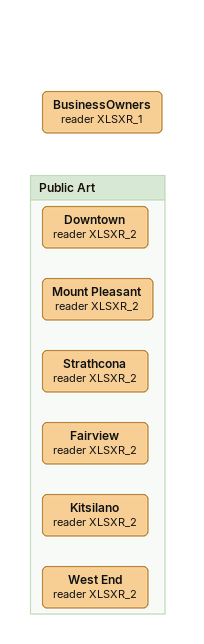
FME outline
BusinessOwners (reader XLSXR_1)

Bookmark: Public Art
Downtown (reader XLSXR_2)
Mount Pleasant (reader XLSXR_2)
Strathcona (reader XLSXR_2)
Fairview (reader XLSXR_2)
Kitsilano (reader XLSXR_2)
West End (reader XLSXR_2)
